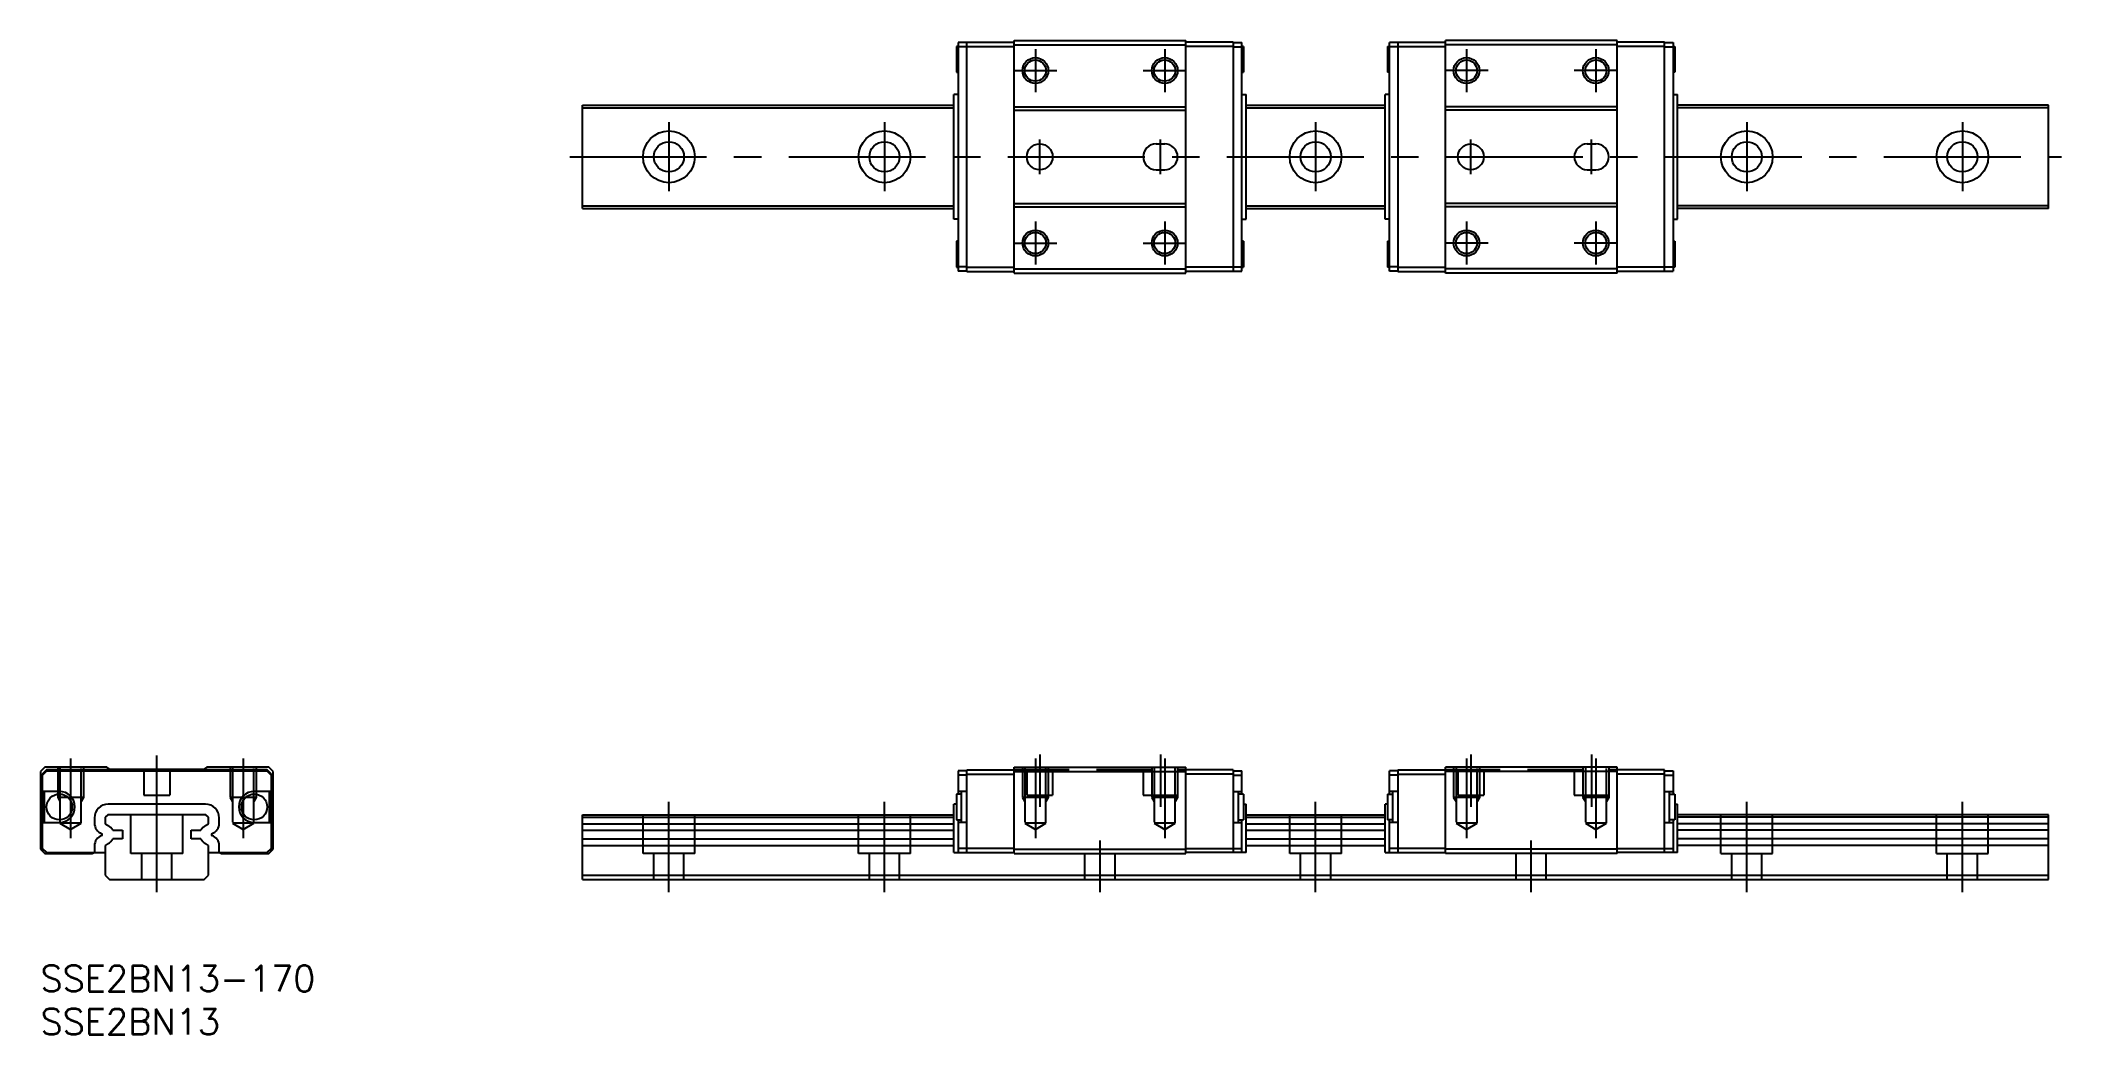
# Model space of a CAD drawing. Extents: x 0 to 234, y -8 to 107.
import ezdxf

# ---------------------------------------------------------------- set-up
doc = ezdxf.new("R2010")
doc.units = 0
doc.header["$LTSCALE"] = 0.5
doc.linetypes.add('CENTER', pattern=[50.8, 31.75, -6.35, 6.35, -6.35])
doc.linetypes.add('DASHED', pattern=[19.05, 12.7, -6.35])
for name, color, linetype in [('MSM_CENTER', 1, 'CENTER'), ('MSM_CONTINUOUS', 7, 'CONTINUOUS'), ('MSM_DASHED', 4, 'DASHED'), ('MSM_NARROW', 5, 'CONTINUOUS'), ('MSM_PART_NUMBER', 7, 'CONTINUOUS')]:
    doc.layers.add(name, color=color, linetype=linetype)
doc.styles.get("Standard").update_dxf_attribs({"font": 'txt.shx', "height": 3, "bigfont": 'bigfont.shx'})

# ---------------------------------------------------------------- blocks, each defined once
blk = doc.blocks.new('*U2')
at = {"layer": 'MSM_PART_NUMBER'}
blk.add_text('SSE2BN13-170', height=3, dxfattribs=at).set_placement((0, -3))
blk = doc.blocks.new('*U3')
at = {"layer": 'MSM_PART_NUMBER'}
blk.add_text('SSE2BN13', height=3, dxfattribs=at).set_placement((0, -8))

msp = doc.modelspace()

# ---------------------------------------------------------------- linework, layer by layer
at = {"layer": 'MSM_CENTER'}
for p, q in [((115.38, 106.3), (115.38, 101.3)), ((130.38, 106.3), (130.38, 101.3)), ((165.38, 106.3), (165.38, 101.3)), ((180.38, 106.3), (180.38, 101.3)), ((112.88, 103.8), (117.88, 103.8)), ((127.88, 103.8), (132.88, 103.8)), ((167.88, 103.8), (162.88, 103.8)), ((182.88, 103.8), (177.88, 103.8)), ((72.88, 97.8), (72.88, 89.8)), ((97.88, 97.8), (97.88, 89.8)), ((147.88, 97.8), (147.88, 89.8)), ((197.88, 97.8), (197.88, 89.8)), ((222.88, 97.8), (222.88, 89.8)), ((61.38, 93.8), (234.38, 93.8)), ((115.88, 91.8), (115.88, 95.8)), ((129.88, 91.8), (129.88, 95.8)), ((165.88, 91.8), (165.88, 95.8)), ((179.88, 91.8), (179.88, 95.8)), ((115.38, 86.3), (115.38, 81.3)), ((130.38, 86.3), (130.38, 81.3)), ((165.38, 86.3), (165.38, 81.3)), ((180.38, 86.3), (180.38, 81.3)), ((112.88, 83.8), (117.88, 83.8)), ((127.88, 83.8), (132.88, 83.8)), ((167.88, 83.8), (162.88, 83.8)), ((182.88, 83.8), (177.88, 83.8)), ((3.5, 24), (3.5, 14.79)), ((13.5, 8.5), (13.5, 24.5)), ((23.5, 24), (23.5, 14.79)), ((115.38, 24), (115.38, 14.79)), ((115.88, 24.5), (115.88, 18.42)), ((129.88, 24.5), (129.88, 18.42)), ((130.38, 24), (130.38, 14.79)), ((165.38, 24), (165.38, 14.79)), ((165.88, 24.5), (165.88, 18.42)), ((179.88, 24.5), (179.88, 18.42)), ((180.38, 24), (180.38, 14.79)), ((72.88, 8.5), (72.88, 19)), ((97.88, 8.5), (97.88, 19)), ((147.88, 8.5), (147.88, 19)), ((197.88, 8.5), (197.88, 19)), ((222.88, 8.5), (222.88, 19)), ((122.88, 8.5), (122.88, 14.5)), ((172.88, 8.5), (172.88, 14.5))]:
    msp.add_line(p, q, dxfattribs=at)
at = {"layer": 'MSM_CONTINUOUS'}
for p, q in [((106.23, 106.6), (106.23, 103.6)), ((106.43, 106.6), (106.23, 106.6)), ((107.43, 107.05), (106.43, 107.05)), ((106.43, 107.05), (106.43, 80.55)), ((107.43, 106.55), (106.43, 106.55)), ((107.43, 80.5), (107.43, 107.1)), ((107.43, 107.1), (112.93, 107.1)), ((107.43, 106.6), (112.93, 106.6)), ((112.93, 80.3), (112.93, 107.3)), ((112.93, 107.3), (132.83, 107.3)), ((112.93, 106.8), (132.83, 106.8)), ((132.83, 80.3), (132.83, 107.3)), ((138.33, 107.1), (132.83, 107.1)), ((138.33, 106.6), (132.83, 106.6)), ((138.33, 107.1), (138.33, 80.5)), ((138.33, 107.05), (139.33, 107.05)), ((138.33, 106.55), (139.33, 106.55)), ((139.33, 80.55), (139.33, 107.05)), ((139.53, 106.6), (139.33, 106.6)), ((139.53, 106.6), (139.53, 103.6)), ((156.23, 106.6), (156.23, 103.6)), ((156.23, 106.6), (156.43, 106.6)), ((157.43, 107.05), (156.43, 107.05)), ((156.43, 80.55), (156.43, 107.05)), ((157.43, 106.55), (156.43, 106.55)), ((157.43, 107.1), (157.43, 80.5)), ((157.43, 107.1), (162.93, 107.1)), ((157.43, 106.6), (162.93, 106.6)), ((162.93, 80.3), (162.93, 107.3)), ((182.83, 107.3), (162.93, 107.3)), ((182.83, 106.8), (162.93, 106.8)), ((182.83, 80.3), (182.83, 107.3)), ((188.33, 107.1), (182.83, 107.1)), ((188.33, 106.6), (182.83, 106.6)), ((188.33, 80.5), (188.33, 107.1)), ((188.33, 107.05), (189.33, 107.05)), ((188.33, 106.55), (189.33, 106.55)), ((189.33, 107.05), (189.33, 80.55)), ((189.33, 106.6), (189.53, 106.6)), ((189.53, 106.6), (189.53, 103.6)), ((106.23, 103.6), (106.43, 103.6)), ((139.33, 103.6), (139.53, 103.6)), ((156.43, 103.6), (156.23, 103.6)), ((189.53, 103.6), (189.33, 103.6)), ((106.43, 101.03), (105.93, 101.03)), ((105.93, 86.57), (105.93, 101.03)), ((139.33, 101.03), (139.83, 101.03)), ((139.83, 86.57), (139.83, 101.03)), ((155.93, 86.57), (155.93, 101.03)), ((156.43, 101.03), (155.93, 101.03)), ((189.33, 101.03), (189.83, 101.03)), ((189.83, 86.57), (189.83, 101.03)), ((62.88, 87.8), (62.88, 99.8)), ((62.88, 99.8), (105.93, 99.8)), ((62.88, 99.5), (105.93, 99.5)), ((112.93, 99.6), (132.83, 99.6)), ((112.93, 99.2), (132.83, 99.2)), ((139.83, 99.8), (155.93, 99.8)), ((139.83, 99.5), (155.93, 99.5)), ((182.83, 99.6), (162.93, 99.6)), ((182.83, 99.2), (162.93, 99.2)), ((232.88, 99.8), (189.83, 99.8)), ((232.88, 99.5), (189.83, 99.5)), ((232.88, 87.8), (232.88, 99.8)), ((129.38, 95.3), (130.38, 95.3)), ((179.38, 95.3), (180.38, 95.3)), ((129.38, 92.3), (130.38, 92.3)), ((179.38, 92.3), (180.38, 92.3)), ((62.88, 88.1), (105.93, 88.1)), ((62.88, 87.8), (105.93, 87.8)), ((112.93, 88.4), (132.83, 88.4)), ((112.93, 88), (132.83, 88)), ((139.83, 88.1), (155.93, 88.1)), ((139.83, 87.8), (155.93, 87.8)), ((182.83, 88.4), (162.93, 88.4)), ((182.83, 88), (162.93, 88)), ((232.88, 88.1), (189.83, 88.1)), ((232.88, 87.8), (189.83, 87.8)), ((106.43, 86.57), (105.93, 86.57)), ((139.33, 86.57), (139.83, 86.57)), ((156.43, 86.57), (155.93, 86.57)), ((189.33, 86.57), (189.83, 86.57)), ((106.23, 84), (106.23, 81)), ((106.43, 84), (106.23, 84)), ((139.53, 84), (139.33, 84)), ((139.53, 84), (139.53, 81)), ((156.23, 84), (156.23, 81)), ((156.23, 84), (156.43, 84)), ((189.33, 84), (189.53, 84)), ((189.53, 84), (189.53, 81)), ((106.23, 81), (106.43, 81)), ((107.43, 81.05), (106.43, 81.05)), ((107.43, 80.55), (106.43, 80.55)), ((107.43, 81), (112.93, 81)), ((107.43, 80.5), (112.93, 80.5)), ((112.93, 80.8), (132.83, 80.8)), ((112.93, 80.3), (132.83, 80.3)), ((138.33, 81), (132.83, 81)), ((138.33, 80.5), (132.83, 80.5)), ((138.33, 81.05), (139.33, 81.05)), ((138.33, 80.55), (139.33, 80.55)), ((139.33, 81), (139.53, 81)), ((156.43, 81), (156.23, 81)), ((157.43, 81.05), (156.43, 81.05)), ((157.43, 80.55), (156.43, 80.55)), ((157.43, 81), (162.93, 81)), ((157.43, 80.5), (162.93, 80.5)), ((182.83, 80.8), (162.93, 80.8)), ((182.83, 80.3), (162.93, 80.3)), ((188.33, 81), (182.83, 81)), ((188.33, 80.5), (182.83, 80.5)), ((188.33, 81.05), (189.33, 81.05)), ((188.33, 80.55), (189.33, 80.55)), ((189.53, 81), (189.33, 81)), ((0.5, 23), (0, 22.5)), ((0, 22.5), (0, 13.5)), ((0.7, 22.7), (0.2, 22.2)), ((0.2, 22.2), (0.2, 13.6)), ((0.25, 22.1), (0.75, 22.6)), ((0.25, 20.2), (0.25, 22.1)), ((7.7, 23), (0.5, 23)), ((26.3, 22.7), (0.7, 22.7)), ((0.75, 22.6), (26.25, 22.6)), ((8.1, 22.75), (7.7, 23)), ((18.9, 22.75), (8.1, 22.75)), ((19.3, 23), (18.9, 22.75)), ((26.5, 23), (19.3, 23)), ((26.25, 22.6), (26.75, 22.1)), ((26.8, 22.2), (26.3, 22.7)), ((27, 22.5), (26.5, 23)), ((26.75, 22.1), (26.75, 20.2)), ((26.8, 13.6), (26.8, 22.2)), ((27, 13.5), (27, 22.5)), ((106.43, 22.6), (106.43, 19.9)), ((107.43, 22.6), (106.43, 22.6)), ((107.43, 22.1), (106.43, 22.1)), ((107.43, 13.1), (107.43, 22.7)), ((107.43, 22.7), (112.93, 22.7)), ((107.43, 22.2), (112.93, 22.2)), ((112.93, 23), (132.83, 23)), ((112.93, 13), (112.93, 23)), ((112.93, 22.5), (132.83, 22.5)), ((132.83, 13), (132.83, 23)), ((138.33, 22.7), (132.83, 22.7)), ((138.33, 22.2), (132.83, 22.2)), ((138.33, 22.7), (138.33, 13.1)), ((138.33, 22.6), (139.33, 22.6)), ((138.33, 22.1), (139.33, 22.1)), ((139.33, 19.9), (139.33, 22.6)), ((156.43, 19.9), (156.43, 22.6)), ((157.43, 22.6), (156.43, 22.6)), ((157.43, 22.1), (156.43, 22.1)), ((157.43, 22.7), (157.43, 13.1)), ((157.43, 22.7), (162.93, 22.7)), ((157.43, 22.2), (162.93, 22.2)), ((182.83, 23), (162.93, 23)), ((162.93, 13), (162.93, 23)), ((182.83, 22.5), (162.93, 22.5)), ((182.83, 13), (182.83, 23)), ((188.33, 22.7), (182.83, 22.7)), ((188.33, 22.2), (182.83, 22.2)), ((188.33, 13.1), (188.33, 22.7)), ((188.33, 22.6), (189.33, 22.6)), ((188.33, 22.1), (189.33, 22.1)), ((189.33, 22.6), (189.33, 19.9)), ((2.2, 20.2), (0.25, 20.2)), ((0.45, 20.2), (0.45, 16.6)), ((26.75, 20.2), (24.8, 20.2)), ((26.55, 16.6), (26.55, 20.2)), ((106.83, 19.9), (106.23, 19.9)), ((106.23, 19.9), (106.23, 16.9)), ((107.43, 20.2), (106.43, 20.2)), ((106.83, 16.6), (106.83, 20.2)), ((138.33, 20.2), (139.33, 20.2)), ((138.93, 16.6), (138.93, 20.2)), ((139.53, 19.9), (138.93, 19.9)), ((139.53, 19.9), (139.53, 16.9)), ((156.23, 19.9), (156.83, 19.9)), ((156.23, 19.9), (156.23, 16.9)), ((157.43, 20.2), (156.43, 20.2)), ((156.83, 16.6), (156.83, 20.2)), ((188.33, 20.2), (189.33, 20.2)), ((188.93, 16.6), (188.93, 20.2)), ((188.93, 19.9), (189.53, 19.9)), ((189.53, 19.9), (189.53, 16.9)), ((0.25, 16.6), (2.2, 16.6)), ((0.25, 13.6), (0.25, 16.6)), ((6.27, 17.13), (6.27, 16.51)), ((7.8, 17.5), (7.5, 17.2)), ((7.5, 17.2), (7.5, 16.46)), ((7.5, 16.46), (7.87, 16.25)), ((19.2, 17.5), (7.8, 17.5)), ((19.13, 18.73), (7.87, 18.73)), ((19.13, 16.25), (19.5, 16.46)), ((19.5, 17.2), (19.2, 17.5)), ((19.5, 16.46), (19.5, 17.2)), ((20.73, 16.51), (20.73, 17.13)), ((24.8, 16.6), (26.75, 16.6)), ((26.75, 16.6), (26.75, 13.6)), ((62.88, 17.5), (105.93, 17.5)), ((62.88, 10), (62.88, 17.5)), ((62.88, 17.2), (105.93, 17.2)), ((62.88, 16.46), (105.93, 16.46)), ((106.23, 18.73), (105.93, 18.73)), ((105.93, 13.1), (105.93, 18.73)), ((106.23, 16.9), (106.83, 16.9)), ((106.43, 16.9), (106.43, 13.1)), ((107.43, 16.6), (106.43, 16.6)), ((138.33, 16.6), (139.33, 16.6)), ((138.93, 16.9), (139.53, 16.9)), ((139.33, 13.1), (139.33, 16.9)), ((139.53, 18.73), (139.83, 18.73)), ((139.83, 13.1), (139.83, 18.73)), ((139.83, 17.5), (155.93, 17.5)), ((139.83, 17.2), (155.93, 17.2)), ((139.83, 16.46), (155.93, 16.46)), ((156.23, 18.73), (155.93, 18.73)), ((155.93, 13.1), (155.93, 18.73)), ((156.83, 16.9), (156.23, 16.9)), ((156.43, 13.1), (156.43, 16.9)), ((157.43, 16.6), (156.43, 16.6)), ((188.33, 16.6), (189.33, 16.6)), ((189.53, 16.9), (188.93, 16.9)), ((189.33, 16.9), (189.33, 13.1)), ((189.53, 18.73), (189.83, 18.73)), ((189.83, 13.1), (189.83, 18.73)), ((232.88, 17.5), (189.83, 17.5)), ((232.88, 17.2), (189.83, 17.2)), ((232.88, 16.46), (189.83, 16.46)), ((232.88, 10), (232.88, 17.5)), ((7.87, 14.15), (7.5, 13.94)), ((8.39, 15.7), (9.5, 15.7)), ((9.5, 14.7), (8.39, 14.7)), ((9.5, 15.7), (9.5, 14.7)), ((17.5, 14.7), (17.5, 15.7)), ((17.5, 15.7), (18.61, 15.7)), ((18.61, 14.7), (17.5, 14.7)), ((19.5, 13.94), (19.13, 14.15)), ((62.88, 15.7), (105.93, 15.7)), ((62.88, 14.7), (105.93, 14.7)), ((139.83, 15.7), (155.93, 15.7)), ((139.83, 14.7), (155.93, 14.7)), ((232.88, 15.7), (189.83, 15.7)), ((232.88, 14.7), (189.83, 14.7)), ((0, 13.5), (0.5, 13)), ((0.2, 13.6), (0.7, 13.1)), ((0.75, 13.1), (0.25, 13.6)), ((0.5, 13), (6, 13)), ((0.7, 13.1), (7.5, 13.1)), ((6, 13), (6.22, 13.1)), ((6.27, 13.89), (6.27, 13.1)), ((7.5, 13.94), (7.5, 10.5)), ((19.5, 10.5), (19.5, 13.94)), ((19.5, 13.1), (26.3, 13.1)), ((20.73, 13.1), (20.73, 13.89)), ((20.78, 13.1), (21, 13)), ((21, 13), (26.5, 13)), ((26.75, 13.6), (26.25, 13.1)), ((26.3, 13.1), (26.8, 13.6)), ((26.5, 13), (27, 13.5)), ((62.88, 13.94), (105.93, 13.94)), ((105.93, 13.1), (112.88, 13.1)), ((112.93, 13.6), (106.43, 13.6)), ((112.88, 13.1), (112.88, 13.15)), ((112.88, 13.15), (112.93, 13.15)), ((112.93, 13.5), (132.83, 13.5)), ((112.93, 13), (132.83, 13)), ((132.83, 13.6), (139.33, 13.6)), ((132.88, 13.15), (132.83, 13.15)), ((132.88, 13.15), (132.88, 13.1)), ((139.83, 13.1), (132.88, 13.1)), ((139.83, 13.94), (155.93, 13.94)), ((155.93, 13.1), (162.88, 13.1)), ((162.93, 13.6), (156.43, 13.6)), ((162.88, 13.15), (162.93, 13.15)), ((162.88, 13.15), (162.88, 13.1)), ((182.83, 13.5), (162.93, 13.5)), ((182.83, 13), (162.93, 13)), ((182.83, 13.6), (189.33, 13.6)), ((182.88, 13.15), (182.83, 13.15)), ((182.88, 13.1), (182.88, 13.15)), ((189.83, 13.1), (182.88, 13.1)), ((232.88, 13.94), (189.83, 13.94)), ((7.5, 10.5), (8, 10)), ((8, 10), (19, 10)), ((19, 10), (19.5, 10.5)), ((62.88, 10.5), (232.88, 10.5)), ((62.88, 10), (232.88, 10))]:
    msp.add_line(p, q, dxfattribs=at)
for centre, radius in [((115.38, 103.8), 1.23), ((130.38, 103.8), 1.23), ((165.38, 103.8), 1.23), ((180.38, 103.8), 1.23), ((72.88, 93.8), 3), ((97.88, 93.8), 3), ((147.88, 93.8), 3), ((197.88, 93.8), 3), ((222.88, 93.8), 3), ((72.88, 93.8), 1.75), ((97.88, 93.8), 1.75), ((115.88, 93.8), 1.5), ((147.88, 93.8), 1.75), ((165.88, 93.8), 1.5), ((197.88, 93.8), 1.75), ((222.88, 93.8), 1.75), ((115.38, 83.8), 1.23), ((130.38, 83.8), 1.23), ((165.38, 83.8), 1.23), ((180.38, 83.8), 1.23), ((2.2, 18.4), 1.5), ((24.8, 18.4), 1.5)]:
    msp.add_circle(centre, radius, dxfattribs=at)
for centre, radius, start, end in [((129.38, 93.8), 1.5, 90, 270), ((130.38, 93.8), 1.5, 270, 90), ((179.38, 93.8), 1.5, 90, 270), ((180.38, 93.8), 1.5, 270, 90), ((2.2, 18.4), 1.8, 270, 90), ((24.8, 18.4), 1.8, 90, 270), ((7.87, 17.13), 1.6, 90, 180), ((7.57, 16.51), 1.3, 180, 248.8053), ((19.13, 17.13), 1.6, 0, 90), ((19.43, 16.51), 1.3, 291.1947, 0), ((7.57, 13.89), 1.3, 111.1947, 180), ((7.06, 15.2), 0.1, 291.1947, 68.8053), ((7.21, 15.11), 1.32, 26.598, 60.0008), ((7.21, 15.29), 1.32, 299.9992, 333.402), ((19.79, 15.11), 1.32, 119.9992, 153.402), ((19.79, 15.29), 1.32, 206.598, 240.0008), ((19.94, 15.2), 0.1, 111.1947, 248.8053), ((19.43, 13.89), 1.3, 0, 68.8053)]:
    msp.add_arc(centre, radius, start, end, dxfattribs=at)
at = {"layer": 'MSM_DASHED'}
for p, q in [((2, 23), (2, 19.5)), ((2.27, 23), (2.27, 16.5)), ((4.73, 16.5), (4.73, 23)), ((5, 23), (5, 19.5)), ((12, 22.75), (12, 19.75)), ((15, 22.75), (15, 19.75)), ((22, 23), (22, 19.5)), ((22.27, 23), (22.27, 16.5)), ((24.73, 16.5), (24.73, 23)), ((25, 23), (25, 19.5)), ((112.93, 22.75), (132.83, 22.75)), ((113.88, 23), (113.88, 19.5)), ((114.16, 23), (114.16, 16.5)), ((114.38, 22.75), (114.38, 19.75)), ((116.61, 16.5), (116.61, 23)), ((116.88, 23), (116.88, 19.5)), ((117.38, 22.75), (117.38, 19.75)), ((127.88, 22.75), (127.88, 19.75)), ((128.88, 23), (128.88, 19.5)), ((129.16, 23), (129.16, 16.5)), ((131.61, 16.5), (131.61, 23)), ((131.88, 23), (131.88, 19.5)), ((162.93, 22.75), (182.83, 22.75)), ((163.88, 23), (163.88, 19.5)), ((164.16, 23), (164.16, 16.5)), ((164.38, 22.75), (164.38, 19.75)), ((166.61, 16.5), (166.61, 23)), ((166.88, 23), (166.88, 19.5)), ((167.38, 22.75), (167.38, 19.75)), ((177.88, 22.75), (177.88, 19.75)), ((178.88, 23), (178.88, 19.5)), ((179.16, 23), (179.16, 16.5)), ((181.61, 16.5), (181.61, 23)), ((181.88, 23), (181.88, 19.5)), ((5, 19.5), (2, 19.5)), ((2, 19.5), (2.27, 19.03)), ((5, 19.5), (4.73, 19.03)), ((12, 19.75), (15, 19.75)), ((25, 19.5), (22, 19.5)), ((22, 19.5), (22.27, 19.03)), ((25, 19.5), (24.73, 19.03)), ((116.88, 19.5), (113.88, 19.5)), ((113.88, 19.5), (114.16, 19.03)), ((114.38, 19.75), (117.38, 19.75)), ((116.88, 19.5), (116.61, 19.03)), ((127.88, 19.75), (131.88, 19.75)), ((131.88, 19.5), (128.88, 19.5)), ((128.88, 19.5), (129.16, 19.03)), ((131.88, 19.5), (131.61, 19.03)), ((166.88, 19.5), (163.88, 19.5)), ((163.88, 19.5), (164.16, 19.03)), ((164.38, 19.75), (167.38, 19.75)), ((166.88, 19.5), (166.61, 19.03)), ((177.88, 19.75), (181.88, 19.75)), ((181.88, 19.5), (178.88, 19.5)), ((178.88, 19.5), (179.16, 19.03)), ((181.88, 19.5), (181.61, 19.03)), ((2.27, 16.5), (3.5, 15.79)), ((4.73, 16.5), (2.27, 16.5)), ((3.5, 15.79), (4.73, 16.5)), ((10.5, 13), (10.5, 17.5)), ((16.5, 13), (16.5, 17.5)), ((22.27, 16.5), (23.5, 15.79)), ((24.73, 16.5), (22.27, 16.5)), ((23.5, 15.79), (24.73, 16.5)), ((69.88, 13), (69.88, 17.5)), ((75.88, 13), (75.88, 17.5)), ((94.88, 13), (94.88, 17.5)), ((100.88, 13), (100.88, 17.5)), ((114.16, 16.5), (115.38, 15.79)), ((116.61, 16.5), (114.16, 16.5)), ((115.38, 15.79), (116.61, 16.5)), ((129.16, 16.5), (130.38, 15.79)), ((131.61, 16.5), (129.16, 16.5)), ((130.38, 15.79), (131.61, 16.5)), ((144.88, 13), (144.88, 17.5)), ((150.88, 13), (150.88, 17.5)), ((164.16, 16.5), (165.38, 15.79)), ((166.61, 16.5), (164.16, 16.5)), ((165.38, 15.79), (166.61, 16.5)), ((179.16, 16.5), (180.38, 15.79)), ((181.61, 16.5), (179.16, 16.5)), ((180.38, 15.79), (181.61, 16.5)), ((194.88, 13), (194.88, 17.5)), ((200.88, 13), (200.88, 17.5)), ((219.88, 13), (219.88, 17.5)), ((225.88, 13), (225.88, 17.5)), ((16.5, 13), (10.5, 13)), ((11.75, 10), (11.75, 13)), ((15.25, 10), (15.25, 13)), ((75.88, 13), (69.88, 13)), ((71.13, 10), (71.13, 13)), ((74.63, 10), (74.63, 13)), ((100.88, 13), (94.88, 13)), ((96.13, 10), (96.13, 13)), ((99.63, 10), (99.63, 13)), ((121.13, 10), (121.13, 13)), ((124.63, 10), (124.63, 13)), ((150.88, 13), (144.88, 13)), ((146.13, 10), (146.13, 13)), ((149.63, 10), (149.63, 13)), ((171.13, 10), (171.13, 13)), ((174.63, 10), (174.63, 13)), ((194.88, 13), (200.88, 13)), ((196.13, 10), (196.13, 13)), ((199.63, 10), (199.63, 13)), ((219.88, 13), (225.88, 13)), ((221.13, 10), (221.13, 13)), ((224.63, 10), (224.63, 13))]:
    msp.add_line(p, q, dxfattribs=at)
at = {"layer": 'MSM_NARROW'}
for centre in [(115.38, 103.8), (130.38, 103.8), (165.38, 103.8), (180.38, 103.8), (115.38, 83.8), (130.38, 83.8), (165.38, 83.8), (180.38, 83.8)]:
    msp.add_circle(centre, 1.5, dxfattribs=at)

# ---------------------------------------------------------------- block references
at = {"layer": 'MSM_CONTINUOUS'}
for name in ['*U2', '*U3']:
    msp.add_blockref(name, (0, 0), dxfattribs=at)

doc.saveas('drawing.dxf')
